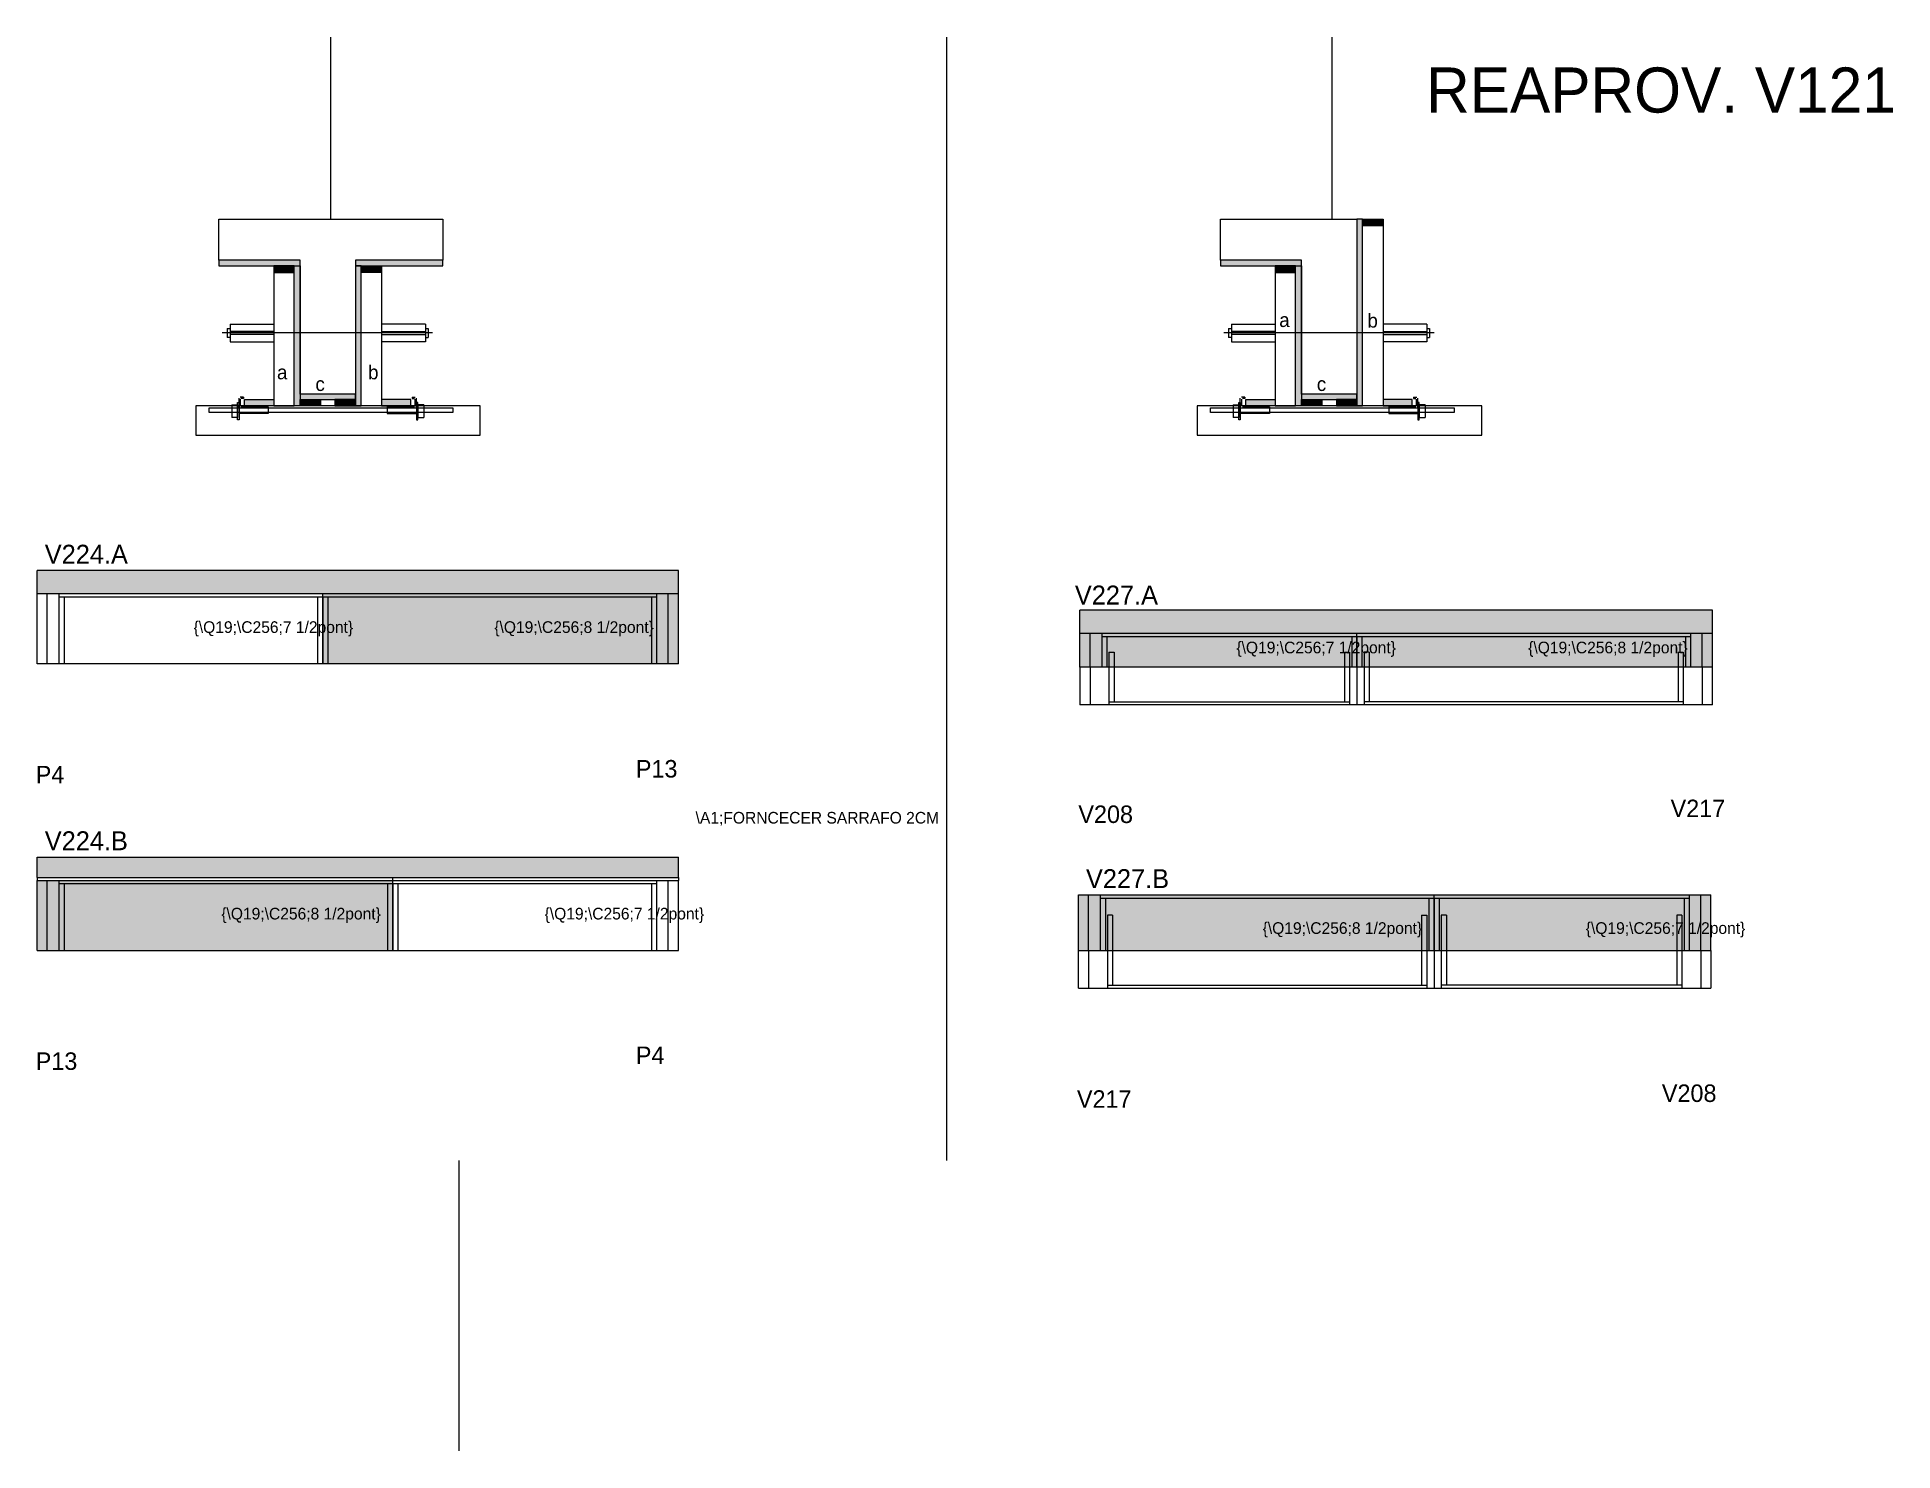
# Model space of a CAD drawing. Header units: metres. Extents: x 2858 to 4131, y 4856 to 5826.
import ezdxf

# ---------------------------------------------------------------- set-up
doc = ezdxf.new("R2010")
doc.units = ezdxf.units.M
for name, color, linetype in [('5', 7, 'Continuous'), ('barrote', 7, 'Continuous'), ('CONCRETO', 7, 'Continuous'), ('COTA', 7, 'Continuous'), ('detalhes', 7, 'Continuous'), ('FOLHA MB', 7, 'Continuous'), ('Hachura', 7, 'Continuous'), ('Madeira', 7, 'Continuous'), ('Painéis', 7, 'Continuous'), ('presilha', 7, 'Continuous'), ('REAPROVEITAMENTO', 7, 'Continuous'), ('SARR_2.2x7', 7, 'Continuous'), ('SARR_3.5x7', 7, 'Continuous'), ('SCO-___-LAJ', 7, 'Continuous'), ('TENSOR', 7, 'Continuous'), ('texto', 7, 'Continuous'), ('Texto Seção', 7, 'Continuous')]:
    doc.layers.add(name, color=color, linetype=linetype)

msp = doc.modelspace()

# ---------------------------------------------------------------- hatches: boundary and pattern name
at = {"layer": 'COTA'}
h = msp.add_hatch(color=7, dxfattribs=at)
h.dxf.hatch_style = 1
h.paths.add_polyline_path([(3297.7, 5460.5), (3297.7, 5444.5), (3297.7, 5444.5), (2857.7, 5444.5), (2857.7, 5444.5), (2857.7, 5460.5), (2857.7, 5460.5), (3297.7, 5460.5)])
h = msp.add_hatch(color=7, dxfattribs=at)
h.dxf.hatch_style = 1
h.paths.add_polyline_path([(3573.1, 5433.3), (3573.1, 5417.3), (3573.1, 5417.3), (4007.1, 5417.3), (4007.1, 5417.3), (4007.1, 5433.3), (4007.1, 5433.3), (3573.1, 5433.3)])
h = msp.add_hatch(color=7, dxfattribs=at)
h.dxf.hatch_style = 1
h.paths.add_polyline_path([(2857.7, 5263.9), (2857.7, 5249.9), (2857.7, 5249.9), (3297.7, 5249.9), (3297.7, 5249.9), (3297.7, 5263.9), (3297.7, 5263.9), (2857.7, 5263.9)])
at = {"layer": 'Hachura'}
h = msp.add_hatch(color=7, dxfattribs=at)
h.dxf.hatch_style = 1
h.paths.add_polyline_path([(3767.1, 5701.5), (3763.1, 5701.5), (3763.1, 5701.5), (3763.1, 5573.5), (3763.1, 5573.5), (3767.1, 5573.5), (3767.1, 5573.5), (3767.1, 5701.5)])
h = msp.add_hatch(color=7, dxfattribs=at)
h.dxf.hatch_style = 1
h.paths.add_polyline_path([(3767.1, 5697.1), (3767.1, 5701.5), (3767.1, 5701.5), (3781.1, 5701.5), (3781.1, 5701.5), (3781.1, 5697.1), (3781.1, 5697.1), (3767.1, 5697.1)])
h = msp.add_hatch(color=7, dxfattribs=at)
h.dxf.hatch_style = 1
h.paths.add_polyline_path([(3038.1, 5669.5), (3038.1, 5673.5), (3038.1, 5673.5), (2982.5, 5673.5), (2982.5, 5673.5), (2982.5, 5669.5), (2982.5, 5669.5), (3038.1, 5669.5)])
h = msp.add_hatch(color=7, dxfattribs=at)
h.dxf.hatch_style = 1
h.paths.add_polyline_path([(3034.1, 5665.1), (3034.1, 5669.5), (3034.1, 5669.5), (3020.1, 5669.5), (3020.1, 5669.5), (3020.1, 5665.1), (3020.1, 5665.1), (3034.1, 5665.1)])
h = msp.add_hatch(color=7, dxfattribs=at)
h.dxf.hatch_style = 1
h.paths.add_polyline_path([(3034.1, 5673.5), (3038.1, 5673.5), (3038.1, 5673.5), (3038.1, 5573.5), (3038.1, 5573.5), (3034.1, 5573.5), (3034.1, 5573.5), (3034.1, 5673.5)])
h = msp.add_hatch(color=7, dxfattribs=at)
h.dxf.hatch_style = 1
h.paths.add_polyline_path([(3080.1, 5673.5), (3076.1, 5673.5), (3076.1, 5673.5), (3076.1, 5573.5), (3076.1, 5573.5), (3080.1, 5573.5), (3080.1, 5573.5), (3080.1, 5673.5)])
h = msp.add_hatch(color=7, dxfattribs=at)
h.dxf.hatch_style = 1
h.paths.add_polyline_path([(3136.1, 5669.5), (3136.1, 5673.5), (3136.1, 5673.5), (3076.1, 5673.5), (3076.1, 5673.5), (3076.1, 5669.5), (3076.1, 5669.5), (3136.1, 5669.5)])
h = msp.add_hatch(color=7, dxfattribs=at)
h.dxf.hatch_style = 1
h.paths.add_polyline_path([(3080.1, 5665.1), (3080.1, 5669.5), (3080.1, 5669.5), (3094.1, 5669.5), (3094.1, 5669.5), (3094.1, 5665.1), (3094.1, 5665.1), (3080.1, 5665.1)])
h = msp.add_hatch(color=7, dxfattribs=at)
h.dxf.hatch_style = 1
h.paths.add_polyline_path([(3725.1, 5669.5), (3725.1, 5673.5), (3725.1, 5673.5), (3669.5, 5673.5), (3669.5, 5673.5), (3669.5, 5669.5), (3669.5, 5669.5), (3725.1, 5669.5)])
h = msp.add_hatch(color=7, dxfattribs=at)
h.dxf.hatch_style = 1
h.paths.add_polyline_path([(3721.1, 5665.1), (3721.1, 5669.5), (3721.1, 5669.5), (3707.1, 5669.5), (3707.1, 5669.5), (3707.1, 5665.1), (3707.1, 5665.1), (3721.1, 5665.1)])
h = msp.add_hatch(color=7, dxfattribs=at)
h.dxf.hatch_style = 1
h.paths.add_polyline_path([(3721.1, 5673.5), (3725.1, 5673.5), (3725.1, 5673.5), (3725.1, 5573.5), (3725.1, 5573.5), (3721.1, 5573.5), (3721.1, 5573.5), (3721.1, 5673.5)])
h = msp.add_hatch(color=7, dxfattribs=at)
h.dxf.hatch_style = 1
h.paths.add_polyline_path([(3000.1, 5573.5), (3000.1, 5577.9), (3000.1, 5577.9), (3020.1, 5577.9), (3020.1, 5577.9), (3020.1, 5573.5), (3020.1, 5573.5), (3000.1, 5573.5)])
h = msp.add_hatch(color=7, dxfattribs=at)
h.dxf.hatch_style = 1
h.paths.add_polyline_path([(3076.1, 5577.9), (3076.1, 5581.5), (3076.1, 5581.5), (3038.1, 5581.5), (3038.1, 5581.5), (3038.1, 5577.9), (3038.1, 5577.9), (3076.1, 5577.9)])
h = msp.add_hatch(color=7, dxfattribs=at)
h.dxf.hatch_style = 1
h.paths.add_polyline_path([(3038.1, 5573.5), (3038.1, 5577.9), (3038.1, 5577.9), (3052.1, 5577.9), (3052.1, 5577.9), (3052.1, 5573.5), (3052.1, 5573.5), (3038.1, 5573.5)])
h = msp.add_hatch(color=7, dxfattribs=at)
h.dxf.hatch_style = 1
h.paths.add_polyline_path([(3076.1, 5573.5), (3076.1, 5577.9), (3076.1, 5577.9), (3062.1, 5577.9), (3062.1, 5577.9), (3062.1, 5573.5), (3062.1, 5573.5), (3076.1, 5573.5)])
h = msp.add_hatch(color=7, dxfattribs=at)
h.dxf.hatch_style = 1
h.paths.add_polyline_path([(3114.1, 5573.5), (3114.1, 5577.9), (3114.1, 5577.9), (3094.1, 5577.9), (3094.1, 5577.9), (3094.1, 5573.5), (3094.1, 5573.5), (3114.1, 5573.5)])
h = msp.add_hatch(color=7, dxfattribs=at)
h.dxf.hatch_style = 1
h.paths.add_polyline_path([(3687.1, 5573.5), (3687.1, 5577.9), (3687.1, 5577.9), (3707.1, 5577.9), (3707.1, 5577.9), (3707.1, 5573.5), (3707.1, 5573.5), (3687.1, 5573.5)])
h = msp.add_hatch(color=7, dxfattribs=at)
h.dxf.hatch_style = 1
h.paths.add_polyline_path([(3763.1, 5577.9), (3763.1, 5581.5), (3763.1, 5581.5), (3725.1, 5581.5), (3725.1, 5581.5), (3725.1, 5577.9), (3725.1, 5577.9), (3763.1, 5577.9)])
h = msp.add_hatch(color=7, dxfattribs=at)
h.dxf.hatch_style = 1
h.paths.add_polyline_path([(3725.1, 5573.5), (3725.1, 5577.9), (3725.1, 5577.9), (3739.1, 5577.9), (3739.1, 5577.9), (3739.1, 5573.5), (3739.1, 5573.5), (3725.1, 5573.5)])
h = msp.add_hatch(color=7, dxfattribs=at)
h.dxf.hatch_style = 1
h.paths.add_polyline_path([(3763.1, 5573.5), (3763.1, 5577.9), (3763.1, 5577.9), (3749.1, 5577.9), (3749.1, 5577.9), (3749.1, 5573.5), (3749.1, 5573.5), (3763.1, 5573.5)])
h = msp.add_hatch(color=7, dxfattribs=at)
h.dxf.hatch_style = 1
h.paths.add_polyline_path([(3801.1, 5573.5), (3801.1, 5577.9), (3801.1, 5577.9), (3781.1, 5577.9), (3781.1, 5577.9), (3781.1, 5573.5), (3781.1, 5573.5), (3801.1, 5573.5)])
at = {"layer": 'REAPROVEITAMENTO'}
h = msp.add_hatch(color=7, dxfattribs=at)
h.dxf.hatch_style = 1
h.paths.add_polyline_path([(3053.7, 5396.5), (3297.7, 5396.5), (3297.7, 5396.5), (3297.7, 5444.5), (3297.7, 5444.5), (3053.7, 5444.5), (3053.7, 5444.5), (3053.7, 5396.5)])
h = msp.add_hatch(color=7, dxfattribs=at)
h.dxf.hatch_style = 1
h.paths.add_polyline_path([(3573.1, 5417.3), (3573.1, 5394.3), (3573.1, 5394.3), (4007.1, 5394.3), (4007.1, 5394.3), (4007.1, 5417.3), (4007.1, 5417.3), (3573.1, 5417.3)])
h = msp.add_hatch(color=7, dxfattribs=at)
h.dxf.hatch_style = 1
h.paths.add_polyline_path([(2857.7, 5199.9), (3101.7, 5199.9), (3101.7, 5199.9), (3101.7, 5247.9), (3101.7, 5247.9), (2857.7, 5247.9), (2857.7, 5247.9), (2857.7, 5199.9)])
h = msp.add_hatch(color=7, dxfattribs=at)
h.dxf.hatch_style = 1
h.paths.add_polyline_path([(4006.1, 5199.9), (4006.1, 5237.9), (4006.1, 5237.9), (3572.1, 5237.9), (3572.1, 5237.9), (3572.1, 5199.9), (3572.1, 5199.9), (4006.1, 5199.9)])

# ---------------------------------------------------------------- linework, layer by layer
at = {"color": 7, "lineweight": 25}
for p, q in [((2990.1, 5629.5), (2990.1, 5617.5)), ((2990.1, 5629.5), (3020.1, 5629.5)), ((3124.1, 5629.5), (3094.1, 5629.5)), ((3124.1, 5629.5), (3124.1, 5617.5)), ((3677.1, 5629.5), (3677.1, 5617.5)), ((3677.1, 5629.5), (3707.1, 5629.5)), ((3811.1, 5629.5), (3781.1, 5629.5)), ((3811.1, 5629.5), (3811.1, 5617.5)), ((2988.1, 5626.5), (2988.1, 5620.5)), ((2988.1, 5626.5), (2990.1, 5626.5)), ((2990.1, 5620.5), (2988.1, 5620.5)), ((3020.1, 5624.5), (2990.1, 5624.5)), ((3020.1, 5622.5), (2990.1, 5622.5)), ((2990.1, 5617.5), (3020.1, 5617.5)), ((3094.1, 5624.5), (3124.1, 5624.5)), ((3094.1, 5622.5), (3124.1, 5622.5)), ((3124.1, 5617.5), (3094.1, 5617.5)), ((3124.1, 5626.5), (3126.1, 5626.5)), ((3124.1, 5620.5), (3126.1, 5620.5)), ((3126.1, 5626.5), (3126.1, 5620.5)), ((3675.1, 5626.5), (3675.1, 5620.5)), ((3675.1, 5626.5), (3677.1, 5626.5)), ((3677.1, 5620.5), (3675.1, 5620.5)), ((3707.1, 5624.5), (3677.1, 5624.5)), ((3707.1, 5622.5), (3677.1, 5622.5)), ((3677.1, 5617.5), (3707.1, 5617.5)), ((3781.1, 5624.5), (3811.1, 5624.5)), ((3781.1, 5622.5), (3811.1, 5622.5)), ((3811.1, 5617.5), (3781.1, 5617.5)), ((3811.1, 5626.5), (3813.1, 5626.5)), ((3811.1, 5620.5), (3813.1, 5620.5)), ((3813.1, 5626.5), (3813.1, 5620.5)), ((3147.2, 4856.5), (3147.2, 5055.7))]:
    msp.add_line(p, q, dxfattribs=at)
at = {"layer": 'barrote', "color": 7, "lineweight": 25}
for points in [[(2966.7, 5553.5), (3161.8, 5553.5), (3161.8, 5573.5), (2966.7, 5573.5)], [(3653.7, 5553.5), (3848.8, 5553.5), (3848.8, 5573.5), (3653.7, 5573.5)]]:
    msp.add_lwpolyline(points, close=True, dxfattribs=at)
at = {"layer": 'CONCRETO', "color": 7, "lineweight": 25}
for points in [[(2982.5, 5673.5), (2982.5, 5701.5), (3136.1, 5701.5), (3136.1, 5673.5), (3076.1, 5673.5), (3076.1, 5581.5), (3038.1, 5581.5), (3038.1, 5673.5)], [(3669.5, 5673.5), (3669.5, 5701.5), (3763.1, 5701.5), (3763.1, 5673.5), (3763.1, 5673.5), (3763.1, 5581.5), (3725.1, 5581.5), (3725.1, 5673.5)]]:
    msp.add_lwpolyline(points, close=True, dxfattribs=at)
at = {"layer": 'COTA', "color": 7, "lineweight": 25}
for p, q in [((3481.7, 5826.5), (3481.7, 5055.7)), ((3297.7, 5460.5), (2857.7, 5460.5)), ((2857.7, 5444.5), (2857.7, 5460.5)), ((3297.7, 5444.5), (3297.7, 5460.5)), ((4007.1, 5433.3), (3573.1, 5433.3)), ((3573.1, 5417.3), (3573.1, 5433.3)), ((4007.1, 5417.3), (4007.1, 5433.3)), ((2857.7, 5263.9), (3297.7, 5263.9)), ((2857.7, 5249.9), (2857.7, 5263.9)), ((3297.7, 5249.9), (3297.7, 5263.9))]:
    msp.add_line(p, q, dxfattribs=at)
at = {"layer": 'Defpoints', "color": 7, "lineweight": 25}
for p, q in [((3059.3, 5701.5), (3059.3, 5826.5)), ((3746.3, 5701.5), (3746.3, 5826.5))]:
    msp.add_line(p, q, dxfattribs=at)
at = {"layer": 'Madeira', "color": 7, "lineweight": 25}
for points in [[(3767.1, 5697.1), (3767.1, 5701.5), (3781.1, 5701.5), (3781.1, 5697.1)], [(3767.1, 5701.5), (3781.1, 5701.5), (3781.1, 5573.5), (3767.1, 5573.5)], [(3034.1, 5665.1), (3034.1, 5669.5), (3020.1, 5669.5), (3020.1, 5665.1)], [(3034.1, 5669.5), (3020.1, 5669.5), (3020.1, 5573.5), (3034.1, 5573.5)], [(3080.1, 5665.1), (3080.1, 5669.5), (3094.1, 5669.5), (3094.1, 5665.1)], [(3080.1, 5669.5), (3094.1, 5669.5), (3094.1, 5573.5), (3080.1, 5573.5)], [(3721.1, 5665.1), (3721.1, 5669.5), (3707.1, 5669.5), (3707.1, 5665.1)], [(3721.1, 5669.5), (3707.1, 5669.5), (3707.1, 5573.5), (3721.1, 5573.5)], [(3000.1, 5573.5), (3000.1, 5577.9), (3020.1, 5577.9), (3020.1, 5573.5)], [(3038.1, 5573.5), (3038.1, 5577.9), (3052.1, 5577.9), (3052.1, 5573.5)], [(3076.1, 5573.5), (3076.1, 5577.9), (3062.1, 5577.9), (3062.1, 5573.5)], [(3114.1, 5573.5), (3114.1, 5577.9), (3094.1, 5577.9), (3094.1, 5573.5)], [(3687.1, 5573.5), (3687.1, 5577.9), (3707.1, 5577.9), (3707.1, 5573.5)], [(3725.1, 5573.5), (3725.1, 5577.9), (3739.1, 5577.9), (3739.1, 5573.5)], [(3763.1, 5573.5), (3763.1, 5577.9), (3749.1, 5577.9), (3749.1, 5573.5)], [(3801.1, 5573.5), (3801.1, 5577.9), (3781.1, 5577.9), (3781.1, 5573.5)]]:
    msp.add_lwpolyline(points, close=True, dxfattribs=at)
at = {"layer": 'Painéis', "color": 7, "lineweight": 25}
for p, q in [((3297.7, 5444.5), (2857.7, 5444.5)), ((2857.7, 5396.5), (2857.7, 5444.5)), ((3053.7, 5396.5), (3053.7, 5444.5)), ((3297.7, 5396.5), (3297.7, 5444.5)), ((4007.1, 5417.3), (3573.1, 5417.3)), ((3573.1, 5394.3), (3573.1, 5417.3)), ((3763.1, 5394.3), (3763.1, 5417.3)), ((4007.1, 5394.3), (4007.1, 5417.3)), ((3297.7, 5396.5), (2857.7, 5396.5)), ((4007.1, 5394.3), (3573.1, 5394.3)), ((3573.1, 5394.3), (3573.1, 5368.3)), ((3763.1, 5394.3), (3763.1, 5368.3)), ((4007.1, 5368.3), (4007.1, 5394.3)), ((4007.1, 5368.3), (3573.1, 5368.3)), ((2857.7, 5247.9), (3297.7, 5247.9)), ((2857.7, 5199.9), (2857.7, 5247.9)), ((3101.7, 5199.9), (3101.7, 5247.9)), ((3297.7, 5199.9), (3297.7, 5247.9)), ((3572.1, 5237.9), (4006.1, 5237.9)), ((3572.1, 5199.9), (3572.1, 5237.9)), ((3816.1, 5199.9), (3816.1, 5237.9)), ((4006.1, 5199.9), (4006.1, 5237.9)), ((2857.7, 5199.9), (3297.7, 5199.9)), ((3572.1, 5199.9), (4006.1, 5199.9)), ((3572.1, 5173.9), (3572.1, 5199.9)), ((3816.1, 5199.9), (3816.1, 5173.9)), ((4006.1, 5199.9), (4006.1, 5173.9)), ((3572.1, 5173.9), (4006.1, 5173.9))]:
    msp.add_line(p, q, dxfattribs=at)
for points in [[(3767.1, 5701.5), (3763.1, 5701.5), (3763.1, 5573.5), (3767.1, 5573.5)], [(3038.1, 5669.5), (3038.1, 5673.5), (2982.5, 5673.5), (2982.5, 5669.5)], [(3034.1, 5669.5), (3038.1, 5669.5), (3038.1, 5573.5), (3034.1, 5573.5)], [(3136.1, 5669.5), (3136.1, 5673.5), (3076.1, 5673.5), (3076.1, 5669.5)], [(3080.1, 5669.5), (3076.1, 5669.5), (3076.1, 5573.5), (3080.1, 5573.5)], [(3725.1, 5669.5), (3725.1, 5673.5), (3669.5, 5673.5), (3669.5, 5669.5)], [(3721.1, 5669.5), (3725.1, 5669.5), (3725.1, 5573.5), (3721.1, 5573.5)], [(3076.1, 5577.9), (3076.1, 5581.5), (3038.1, 5581.5), (3038.1, 5577.9)], [(3763.1, 5577.9), (3763.1, 5581.5), (3725.1, 5581.5), (3725.1, 5577.9)]]:
    msp.add_lwpolyline(points, close=True, dxfattribs=at)
at = {"layer": 'presilha', "color": 7, "lineweight": 25}
for p, q in [((2996.3, 5572.6), (2996.3, 5578.8)), ((2999.3, 5579.5), (2997, 5579.5)), ((2997.3, 5573.2), (2997.3, 5578.1)), ((2999.3, 5578.5), (2997.6, 5578.5)), ((2999.3, 5579.5), (2999.3, 5578.5)), ((3115, 5579.5), (3115, 5578.5)), ((3115, 5579.5), (3117.2, 5579.5)), ((3115, 5578.5), (3116.6, 5578.5)), ((3117, 5573.2), (3117, 5578.1)), ((3118, 5572.6), (3118, 5578.8)), ((3683.2, 5572.6), (3683.2, 5578.8)), ((3686.2, 5579.5), (3684, 5579.5)), ((3684.2, 5573.2), (3684.2, 5578.1)), ((3686.2, 5578.5), (3684.6, 5578.5)), ((3686.2, 5579.5), (3686.2, 5578.5)), ((3802, 5579.5), (3802, 5578.5)), ((3802, 5579.5), (3804.2, 5579.5)), ((3802, 5578.5), (3803.6, 5578.5)), ((3804, 5573.2), (3804, 5578.1)), ((3805, 5572.6), (3805, 5578.8)), ((2991.3, 5574.2), (2995.3, 5574.2)), ((2991.3, 5574.2), (2991.3, 5565.5)), ((2995.3, 5565.5), (2991.3, 5565.5)), ((2995.3, 5575.9), (2996.3, 5575.9)), ((2995.3, 5563.9), (2995.3, 5575.9)), ((2995.3, 5574.2), (2995.3, 5565.5)), ((2996.3, 5563.9), (2995.3, 5563.9)), ((2996.3, 5575.9), (2996.3, 5563.9)), ((3016.3, 5568.3), (2996.3, 5568.3)), ((3016.3, 5572.9), (2997.6, 5572.9)), ((3016.3, 5572.9), (3016.3, 5568.3)), ((3098, 5572.9), (3098, 5568.3)), ((3098, 5572.9), (3116.6, 5572.9)), ((3098, 5568.3), (3118, 5568.3)), ((3119, 5575.9), (3118, 5575.9)), ((3118, 5575.9), (3118, 5563.9)), ((3118, 5563.9), (3119, 5563.9)), ((3119, 5563.9), (3119, 5575.9)), ((3123, 5574.2), (3119, 5574.2)), ((3119, 5574.2), (3119, 5565.5)), ((3119, 5565.5), (3123, 5565.5)), ((3123, 5574.2), (3123, 5565.5)), ((3678.2, 5574.2), (3682.2, 5574.2)), ((3678.2, 5574.2), (3678.2, 5565.5)), ((3682.2, 5565.5), (3678.2, 5565.5)), ((3682.2, 5575.9), (3683.2, 5575.9)), ((3682.2, 5563.9), (3682.2, 5575.9)), ((3682.2, 5574.2), (3682.2, 5565.5)), ((3683.2, 5563.9), (3682.2, 5563.9)), ((3683.2, 5575.9), (3683.2, 5563.9)), ((3703.2, 5568.3), (3683.2, 5568.3)), ((3703.2, 5572.9), (3684.6, 5572.9)), ((3703.2, 5572.9), (3703.2, 5568.3)), ((3785, 5572.9), (3785, 5568.3)), ((3785, 5572.9), (3803.6, 5572.9)), ((3785, 5568.3), (3805, 5568.3)), ((3806, 5575.9), (3805, 5575.9)), ((3805, 5575.9), (3805, 5563.9)), ((3805, 5563.9), (3806, 5563.9)), ((3806, 5563.9), (3806, 5575.9)), ((3810, 5574.2), (3806, 5574.2)), ((3806, 5574.2), (3806, 5565.5)), ((3806, 5565.5), (3810, 5565.5)), ((3810, 5574.2), (3810, 5565.5))]:
    msp.add_line(p, q, dxfattribs=at)
at = {"layer": 'SARR_2.2x7', "color": 7, "lineweight": 25}
for p, q in [((2864.7, 5396.5), (2864.7, 5444.5)), ((3053.7, 5442.3), (2872.7, 5442.3)), ((3282.7, 5442.3), (3053.7, 5442.3)), ((3290.7, 5396.5), (3290.7, 5444.5)), ((3580.1, 5394.3), (3580.1, 5417.3)), ((3763.1, 5415.1), (3588.1, 5415.1)), ((3992.1, 5415.1), (3763.1, 5415.1)), ((4000.1, 5394.3), (4000.1, 5417.3)), ((3580.1, 5394.3), (3580.1, 5368.3)), ((4000.1, 5394.3), (4000.1, 5368.3)), ((3593.1, 5370.5), (3758.1, 5370.5)), ((3987.1, 5370.5), (3768.1, 5370.5)), ((2857.7, 5249.9), (3101.7, 5249.9)), ((2857.7, 5249.9), (2857.7, 5247.9)), ((2864.7, 5199.9), (2864.7, 5247.9)), ((2872.7, 5245.7), (3101.7, 5245.7)), ((3101.7, 5249.9), (3297.7, 5249.9)), ((3101.7, 5247.9), (3101.7, 5249.9)), ((3101.7, 5245.7), (3282.7, 5245.7)), ((3290.7, 5199.9), (3290.7, 5247.9)), ((3297.7, 5249.9), (3297.7, 5247.9)), ((3579.1, 5199.9), (3579.1, 5237.9)), ((3587.1, 5235.7), (3816.1, 5235.7)), ((3816.1, 5235.7), (3991.1, 5235.7)), ((3999.1, 5199.9), (3999.1, 5237.9)), ((3579.1, 5199.9), (3579.1, 5173.9)), ((3999.1, 5199.9), (3999.1, 5173.9)), ((3592.1, 5176.1), (3811.1, 5176.1)), ((3986.1, 5176.1), (3821.1, 5176.1))]:
    msp.add_line(p, q, dxfattribs=at)
at = {"layer": 'SARR_3.5x7', "color": 7, "lineweight": 25}
for p, q in [((2872.7, 5444.5), (2872.7, 5396.5)), ((2876.2, 5442.3), (2876.2, 5396.5)), ((3050.2, 5442.3), (3050.2, 5396.5)), ((3053.7, 5442.3), (3053.7, 5396.5)), ((3057.2, 5442.3), (3057.2, 5396.5)), ((3279.2, 5442.3), (3279.2, 5396.5)), ((3282.7, 5444.5), (3282.7, 5396.5)), ((3588.1, 5417.3), (3588.1, 5394.3)), ((3591.6, 5415.1), (3591.6, 5394.3)), ((3759.6, 5415.1), (3759.6, 5394.3)), ((3763.1, 5415.1), (3763.1, 5394.3)), ((3766.6, 5415.1), (3766.6, 5394.3)), ((3988.6, 5415.1), (3988.6, 5394.3)), ((3992.1, 5417.3), (3992.1, 5394.3)), ((3593.1, 5404.5), (3593.1, 5368.3)), ((3593.1, 5404.5), (3596.6, 5404.5)), ((3596.6, 5404.5), (3596.6, 5370.5)), ((3754.6, 5404.5), (3754.6, 5370.5)), ((3754.6, 5404.5), (3758.1, 5404.5)), ((3758.1, 5404.5), (3758.1, 5368.3)), ((3768.1, 5404.5), (3768.1, 5368.3)), ((3771.6, 5404.5), (3768.1, 5404.5)), ((3771.6, 5404.5), (3771.6, 5370.5)), ((3983.6, 5404.5), (3983.6, 5370.5)), ((3983.6, 5404.5), (3987.1, 5404.5)), ((3987.1, 5404.5), (3987.1, 5368.3)), ((2876.2, 5396.5), (2872.7, 5396.5)), ((3053.7, 5396.5), (3050.2, 5396.5)), ((3057.2, 5396.5), (3053.7, 5396.5)), ((3282.7, 5396.5), (3279.2, 5396.5)), ((3591.6, 5394.3), (3588.1, 5394.3)), ((3763.1, 5394.3), (3759.6, 5394.3)), ((3766.6, 5394.3), (3763.1, 5394.3)), ((3992.1, 5394.3), (3988.6, 5394.3)), ((2872.7, 5247.9), (2872.7, 5199.9)), ((2876.2, 5245.7), (2876.2, 5199.9)), ((3098.2, 5245.7), (3098.2, 5199.9)), ((3101.7, 5245.7), (3101.7, 5199.9)), ((3105.2, 5245.7), (3105.2, 5199.9)), ((3279.2, 5245.7), (3279.2, 5199.9)), ((3282.7, 5247.9), (3282.7, 5199.9)), ((3587.1, 5237.9), (3587.1, 5199.9)), ((3590.6, 5235.7), (3590.6, 5199.9)), ((3812.6, 5235.7), (3812.6, 5199.9)), ((3816.1, 5235.7), (3816.1, 5199.9)), ((3819.6, 5235.7), (3819.6, 5199.9)), ((3987.6, 5235.7), (3987.6, 5199.9)), ((3991.1, 5237.9), (3991.1, 5199.9)), ((3592.1, 5224.1), (3592.1, 5173.9)), ((3595.6, 5224.1), (3592.1, 5224.1)), ((3595.6, 5224.1), (3595.6, 5176.1)), ((3807.6, 5224.1), (3807.6, 5176.1)), ((3807.6, 5224.1), (3811.1, 5224.1)), ((3811.1, 5224.1), (3811.1, 5173.9)), ((3821.1, 5224.1), (3821.1, 5173.9)), ((3824.6, 5224.1), (3821.1, 5224.1)), ((3824.6, 5224.1), (3824.6, 5176.1)), ((3982.6, 5224.1), (3982.6, 5176.1)), ((3986.1, 5224.1), (3982.6, 5224.1)), ((3986.1, 5224.1), (3986.1, 5173.9)), ((2872.7, 5199.9), (2876.2, 5199.9)), ((3098.2, 5199.9), (3101.7, 5199.9)), ((3101.7, 5199.9), (3105.2, 5199.9)), ((3279.2, 5199.9), (3282.7, 5199.9)), ((3587.1, 5199.9), (3590.6, 5199.9)), ((3812.6, 5199.9), (3816.1, 5199.9)), ((3816.1, 5199.9), (3819.6, 5199.9)), ((3987.6, 5199.9), (3991.1, 5199.9))]:
    msp.add_line(p, q, dxfattribs=at)
at = {"layer": 'SCO-___-LAJ', "color": 7, "lineweight": 25}
for points in [[(2975.7, 5572.2), (3143, 5572.2), (3143, 5569), (2975.7, 5569)], [(3662.7, 5572.2), (3830, 5572.2), (3830, 5569), (3662.7, 5569)]]:
    msp.add_lwpolyline(points, close=True, dxfattribs=at)
at = {"layer": 'TENSOR', "color": 7, "lineweight": 25}
for p, q in [((3129.1, 5623.5), (2984.8, 5623.5)), ((3816.1, 5623.5), (3671.8, 5623.5))]:
    msp.add_line(p, q, dxfattribs=at)

# ---------------------------------------------------------------- texts
at = {"color": 7, "lineweight": 25}
msp.add_text('\\A1;FORNCECER SARRAFO 2CM', height=8, dxfattribs=at).set_placement((3309.5, 5286.9))
at = {"layer": '5', "color": 7, "lineweight": 25}
for s, p in [('P4', (2856.8, 5314.5)), ('P13', (3268.5, 5318.5)), ('V208', (3572.1, 5287.3)), ('V217', (3978.4, 5291.3)), ('P4', (3268.5, 5121.9)), ('P13', (2856.8, 5117.9)), ('V208', (3972.4, 5095.9)), ('V217', (3571.1, 5091.9))]:
    msp.add_text(s, height=12, dxfattribs=at).set_placement(p)
at = {"layer": 'detalhes', "color": 7, "lineweight": 25}
for s, p in [('a', (3709.9, 5627.6)), ('b', (3770.4, 5627.2)), ('a', (3022.3, 5591.7)), ('c', (3048.7, 5583.7)), ('b', (3084.8, 5591.7)), ('c', (3735.7, 5583.7))]:
    msp.add_text(s, height=9.6, dxfattribs=at).set_placement(p)
at = {"layer": 'FOLHA MB', "color": 7, "lineweight": 25}
msp.add_text('REAPROV. V121', height=30.965, dxfattribs=at).set_placement((3810.7, 5774.7))
at = {"layer": 'texto', "color": 7, "lineweight": 25}
for s, p in [('{\\Q19;\\C256;7 1/2pont}', (2965.1, 5417.7)), ('{\\Q19;\\C256;8 1/2pont}', (3171.4, 5417.7)), ('{\\Q19;\\C256;7 1/2pont}', (3680.5, 5403.7)), ('{\\Q19;\\C256;8 1/2pont}', (3880.7, 5403.7)), ('{\\Q19;\\C256;8 1/2pont}', (2984.1, 5221.1)), ('{\\Q19;\\C256;7 1/2pont}', (3205.9, 5221.1)), ('{\\Q19;\\C256;8 1/2pont}', (3698.5, 5211.2)), ('{\\Q19;\\C256;7 1/2pont}', (3920.2, 5211.2))]:
    msp.add_text(s, height=8, dxfattribs=at).set_placement(p)
at = {"layer": 'Texto Seção', "color": 7, "lineweight": 25}
for s, p in [('V224.A', (2863, 5465.2)), ('V227.A', (3569.7, 5437.2)), ('V224.B', (2863, 5268.6)), ('V227.B', (3577.3, 5242.6))]:
    msp.add_text(s, height=13, dxfattribs=at).set_placement(p)

doc.saveas('drawing.dxf')
